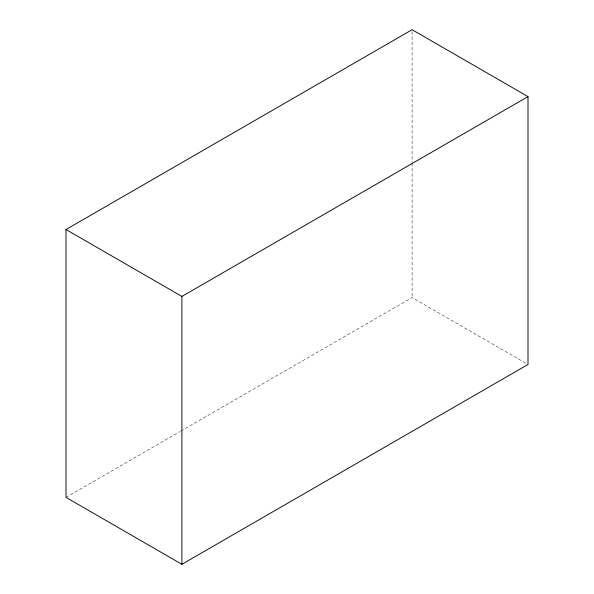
<?xml version="1.0" encoding="UTF-8"?>
<svg xmlns="http://www.w3.org/2000/svg" width="594" height="594" viewBox="0 0 594 594"><rect width="100%" height="100%" fill="white"/><g stroke="black" fill="none" stroke-linecap="round" stroke-linejoin="round"><path stroke-width="0.45" stroke-dasharray="2.97 2.23" d="M66.001 497.386L180.027 431.556M180.836 431.088L412.102 297.572L527.999 364.478M412.102 31.556L412.102 162.244M412.102 163.172L412.102 297.572"/><path stroke-width="0.89" d="M66.001 229.522L412.102 29.7L527.999 96.614L527.999 364.478L181.898 564.3L66.001 497.386L66.001 229.522L181.898 296.428L527.999 96.614M181.898 296.428L181.898 564.3"/></g></svg>
